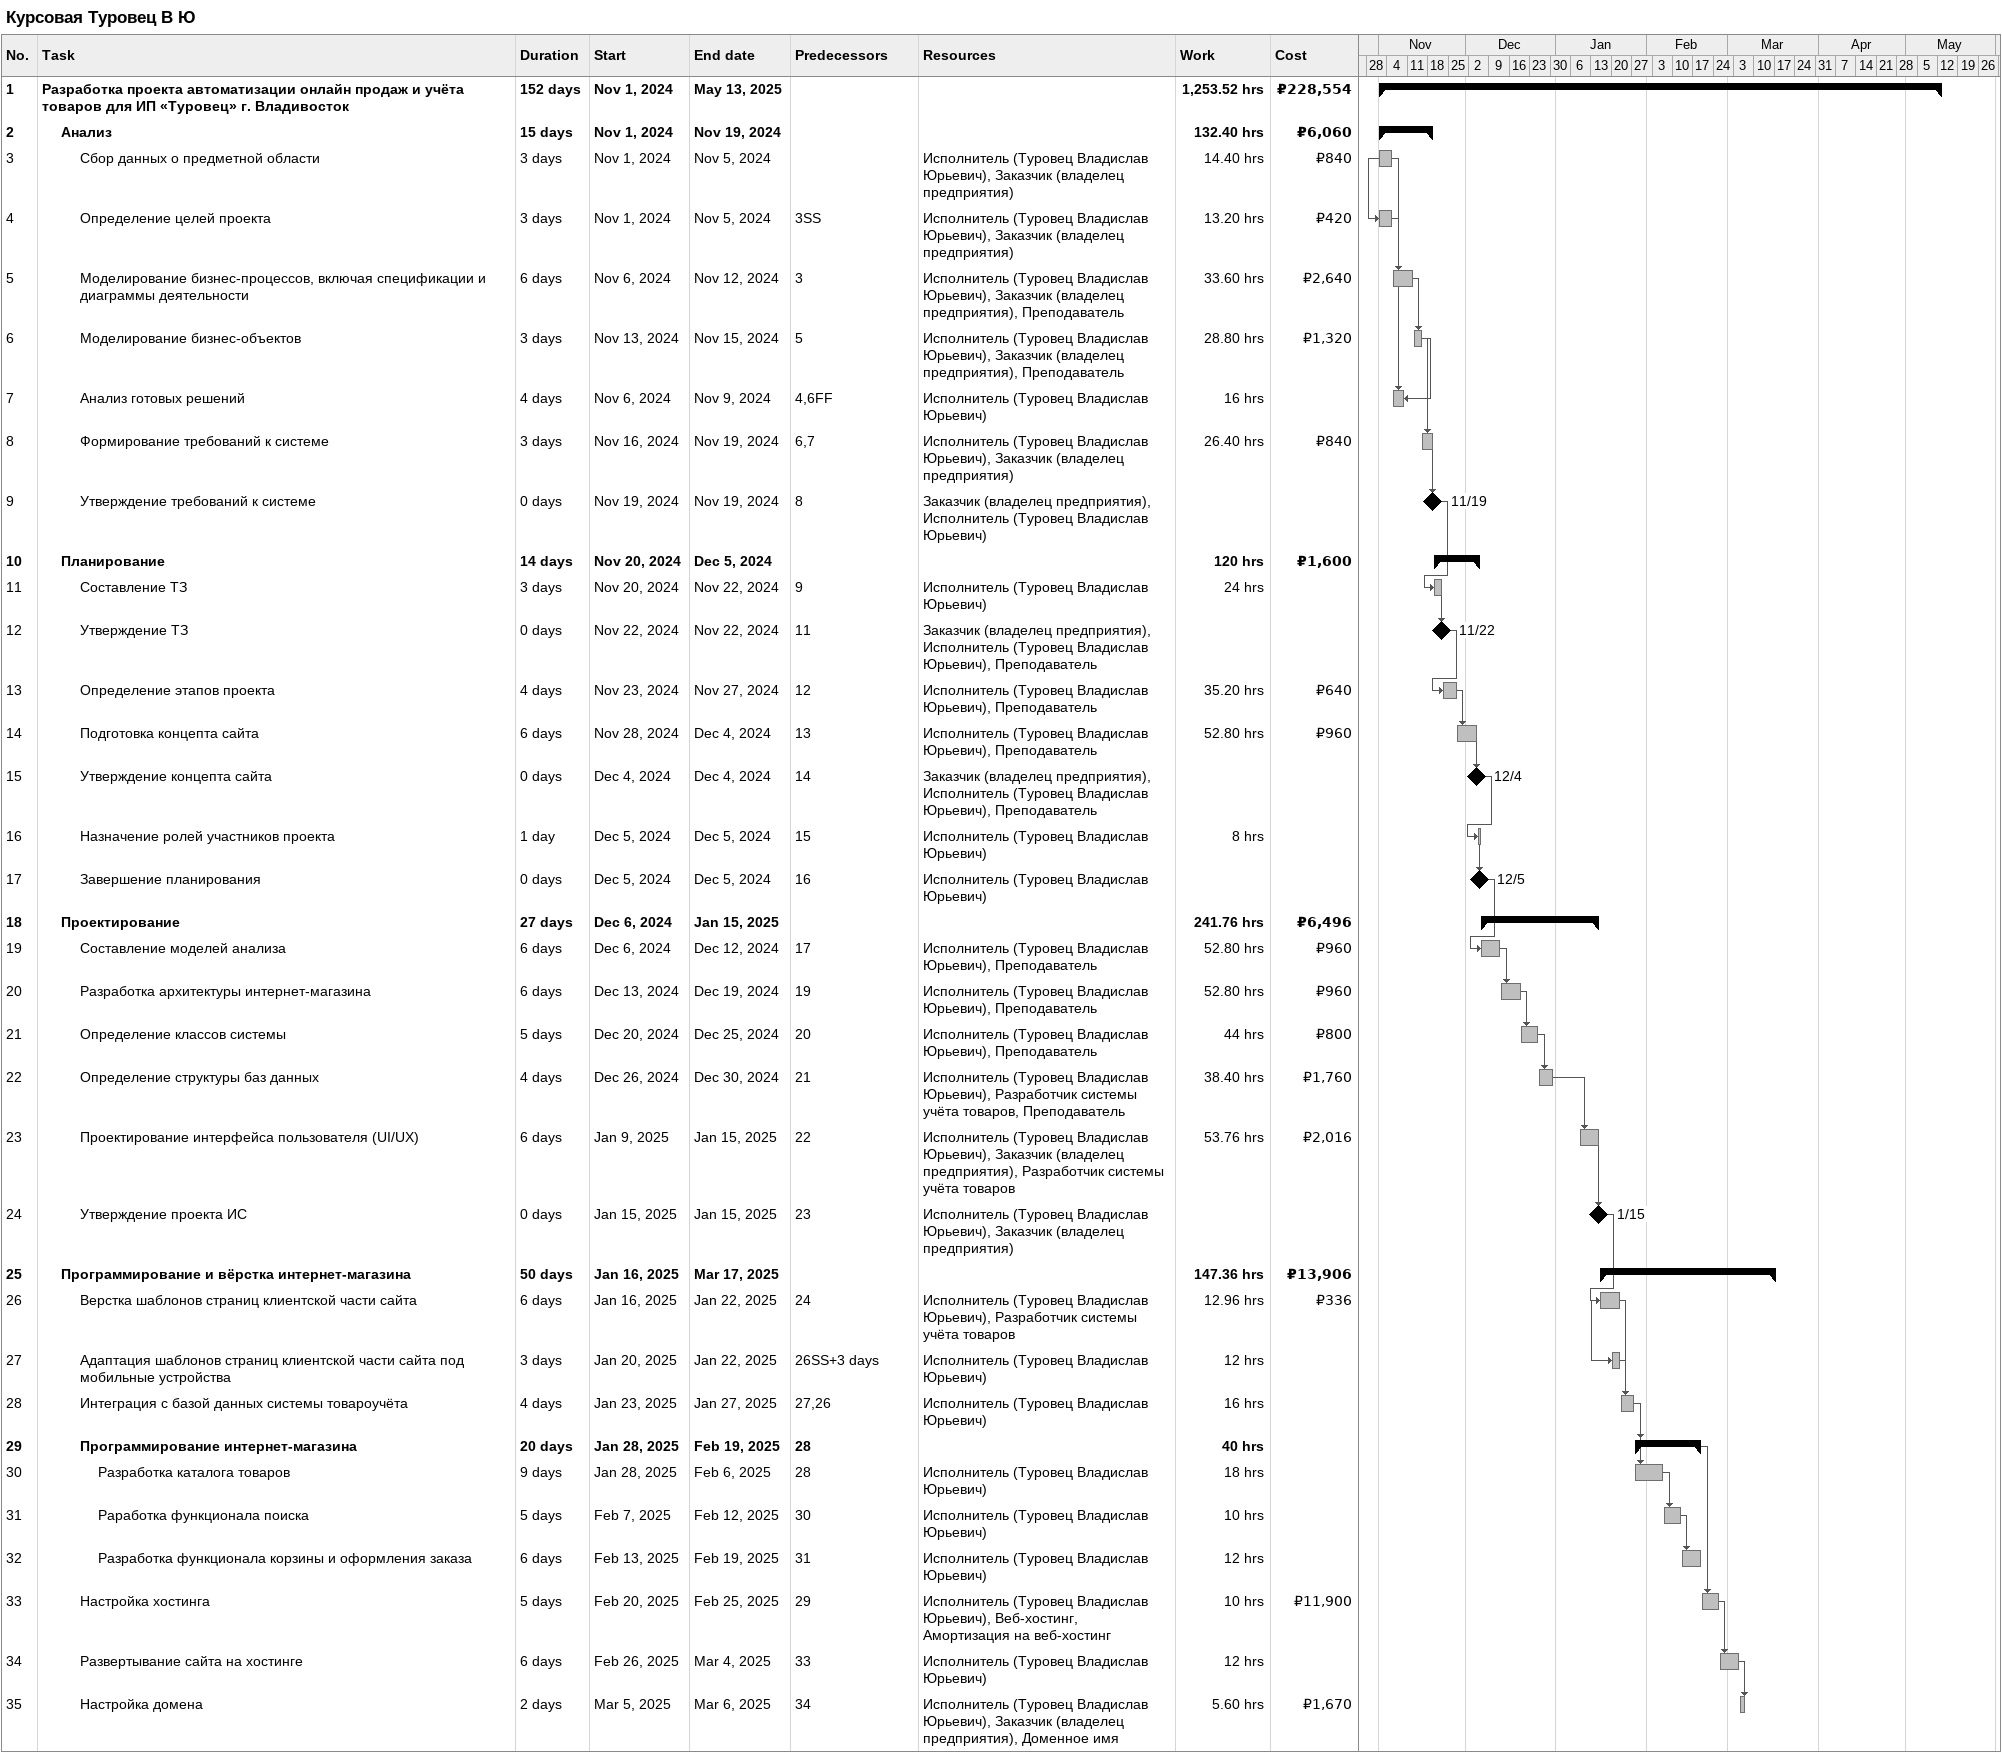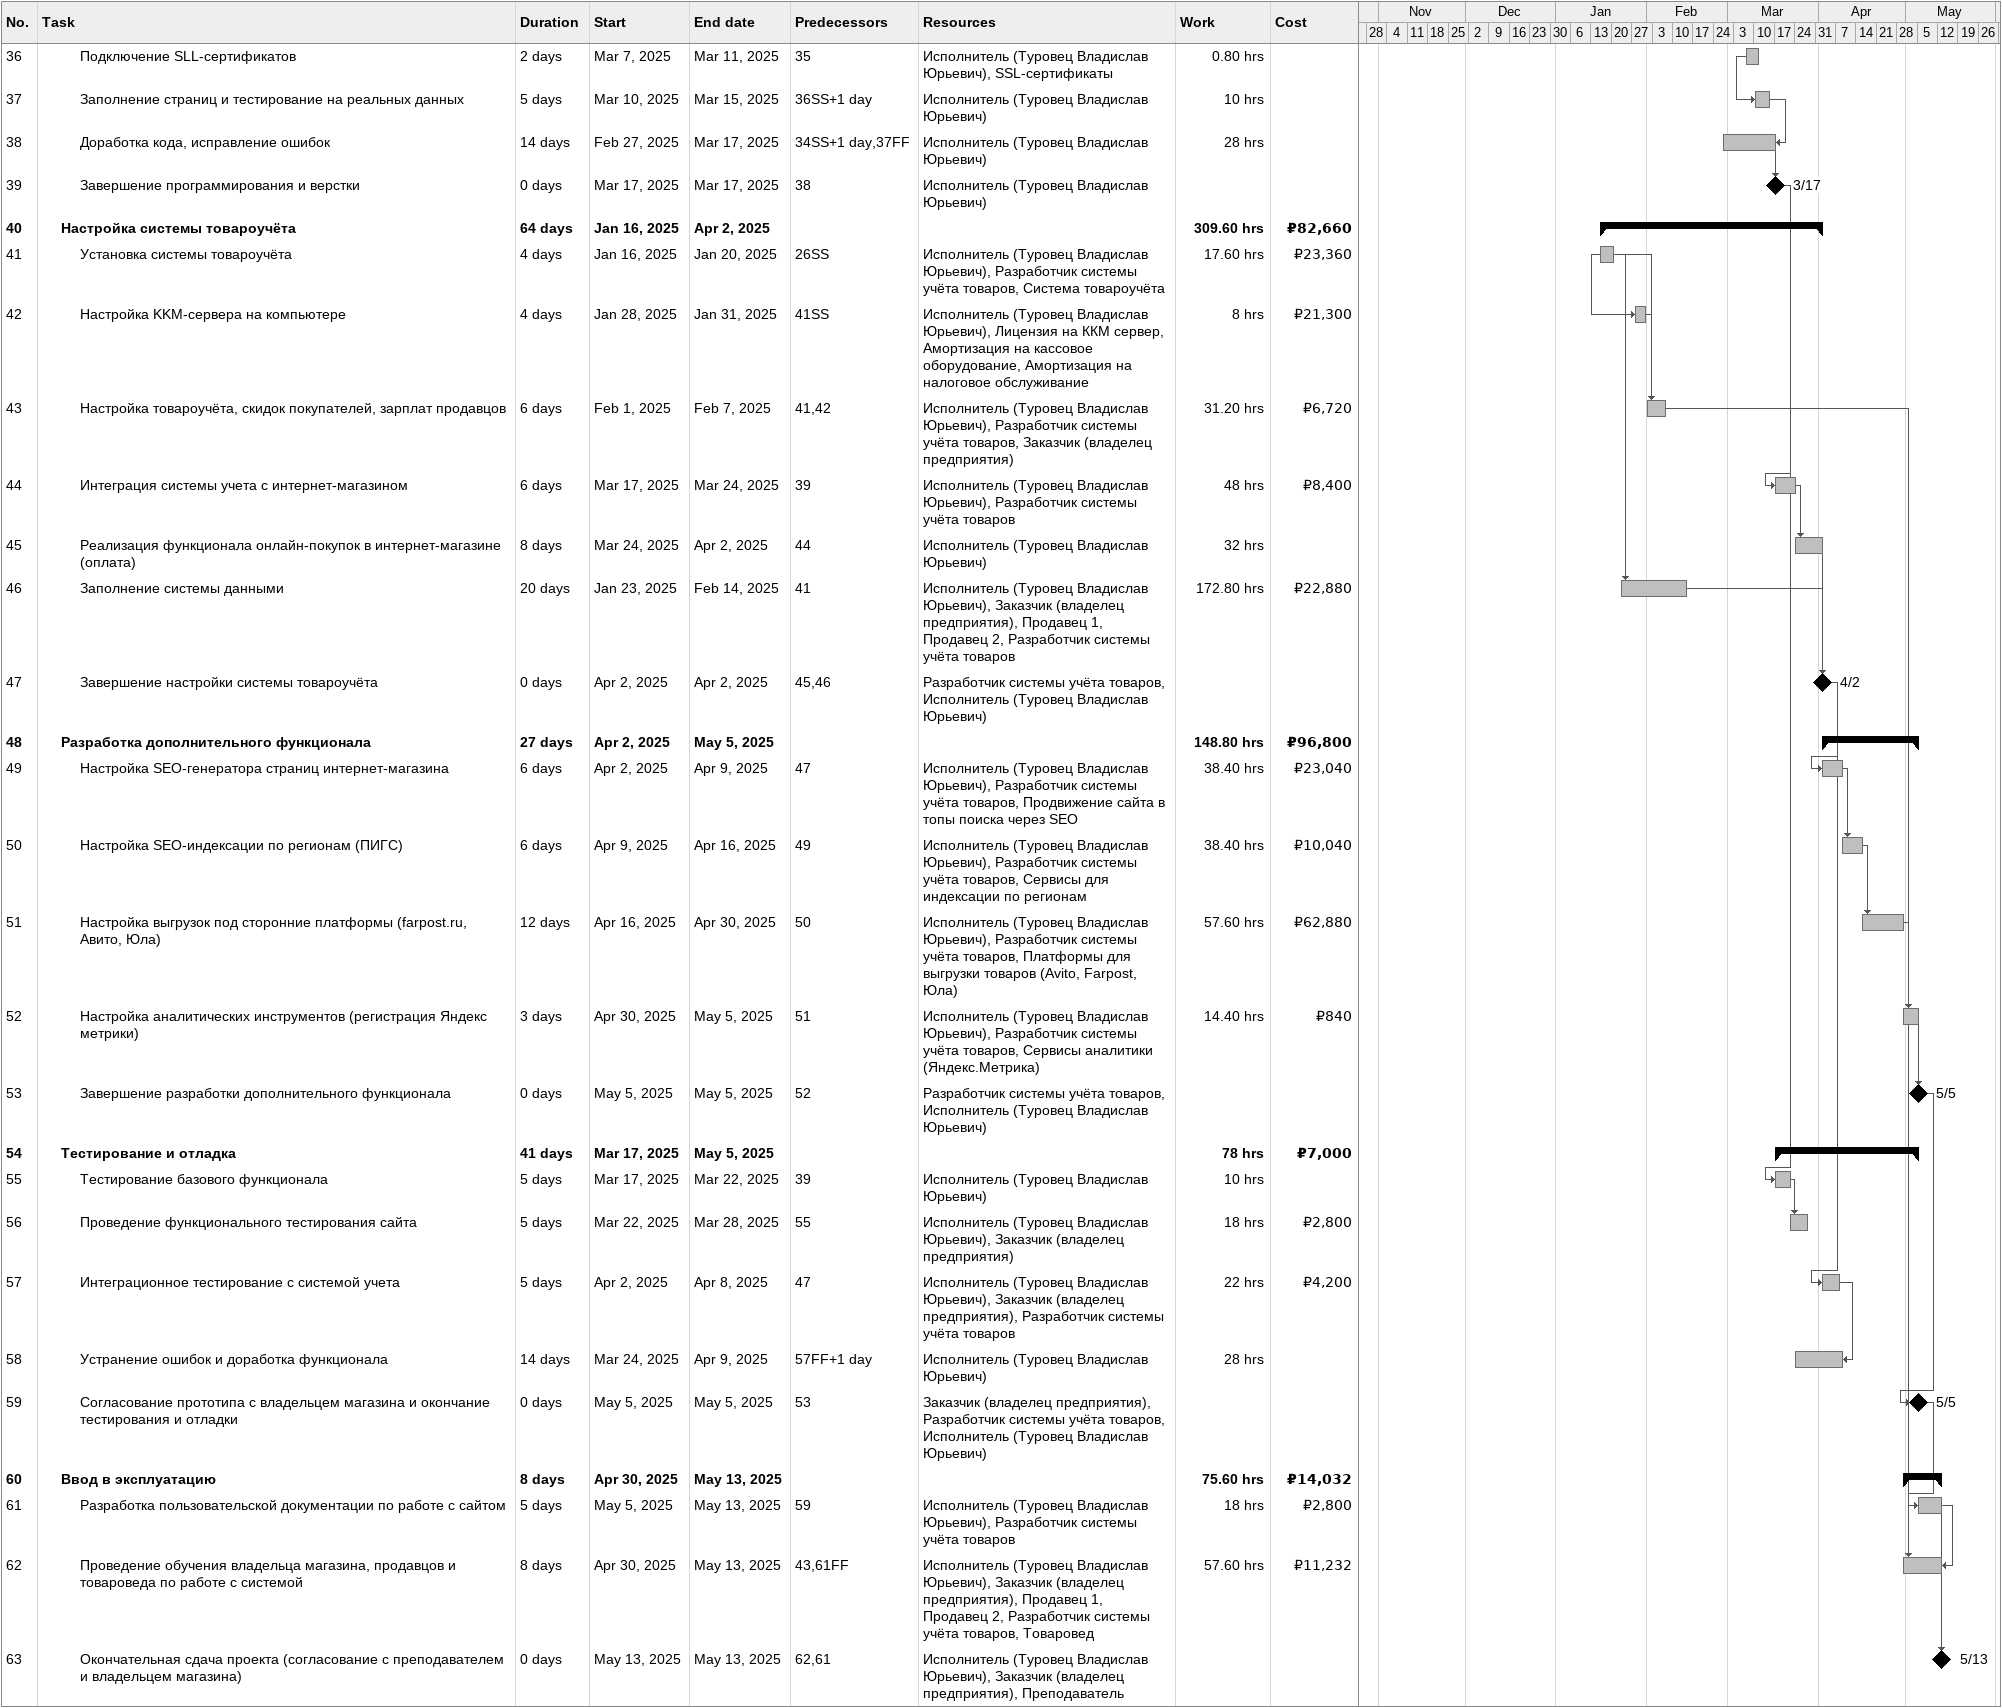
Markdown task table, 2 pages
Курсовая Туровец В Ю

| ID | Level | Task | Duration | Start | Finish | Predecessors | Resources | Work (h) | Cost (₽) |
|---|---|---|---|---|---|---|---|---|---|
| 1 | 1 | **Разработка проекта автоматизации онлайн продаж и учёта товаров для ИП «Туровец» г. Владивосток** | 152d | 2024-11-01 | 2025-05-13 |  |  | 1253.52 | 228554 |
| 2 | 2 | **Анализ** | 15d | 2024-11-01 | 2024-11-19 |  |  | 132.40 | 6060 |
| 3 | 3 | Сбор данных о предметной области | 3d | 2024-11-01 | 2024-11-05 |  | Исполнитель (Туровец Владислав Юрьевич), Заказчик (владелец предприятия) | 14.40 | 840 |
| 4 | 3 | Определение целей проекта | 3d | 2024-11-01 | 2024-11-05 | 3SS | Исполнитель (Туровец Владислав Юрьевич), Заказчик (владелец предприятия) | 13.20 | 420 |
| 5 | 3 | Моделирование бизнес-процессов, включая спецификации и диаграммы деятельности | 6d | 2024-11-06 | 2024-11-12 | 3 | Исполнитель (Туровец Владислав Юрьевич), Заказчик (владелец предприятия), Преподаватель | 33.60 | 2640 |
| 6 | 3 | Моделирование бизнес-объектов | 3d | 2024-11-13 | 2024-11-15 | 5 | Исполнитель (Туровец Владислав Юрьевич), Заказчик (владелец предприятия), Преподаватель | 28.80 | 1320 |
| 7 | 3 | Анализ готовых решений | 4d | 2024-11-06 | 2024-11-09 | 4, 6FF | Исполнитель (Туровец Владислав Юрьевич) | 16 |  |
| 8 | 3 | Формирование требований к системе | 3d | 2024-11-16 | 2024-11-19 | 6, 7 | Исполнитель (Туровец Владислав Юрьевич), Заказчик (владелец предприятия) | 26.40 | 840 |
| 9 | 3 | Утверждение требований к системе | 0d | 2024-11-19 | 2024-11-19 | 8 | Заказчик (владелец предприятия), Исполнитель (Туровец Владислав Юрьевич) |  |  |
| 10 | 2 | **Планирование** | 14d | 2024-11-20 | 2024-12-05 |  |  | 120 | 1600 |
| 11 | 3 | Составление ТЗ | 3d | 2024-11-20 | 2024-11-22 | 9 | Исполнитель (Туровец Владислав Юрьевич) | 24 |  |
| 12 | 3 | Утверждение ТЗ | 0d | 2024-11-22 | 2024-11-22 | 11 | Заказчик (владелец предприятия), Исполнитель (Туровец Владислав Юрьевич), Преподаватель |  |  |
| 13 | 3 | Определение этапов проекта | 4d | 2024-11-23 | 2024-11-27 | 12 | Исполнитель (Туровец Владислав Юрьевич), Преподаватель | 35.20 | 640 |
| 14 | 3 | Подготовка концепта сайта | 6d | 2024-11-28 | 2024-12-04 | 13 | Исполнитель (Туровец Владислав Юрьевич), Преподаватель | 52.80 | 960 |
| 15 | 3 | Утверждение концепта сайта | 0d | 2024-12-04 | 2024-12-04 | 14 | Заказчик (владелец предприятия), Исполнитель (Туровец Владислав Юрьевич), Преподаватель |  |  |
| 16 | 3 | Назначение ролей участников проекта | 1d | 2024-12-05 | 2024-12-05 | 15 | Исполнитель (Туровец Владислав Юрьевич) | 8 |  |
| 17 | 3 | Завершение планирования | 0d | 2024-12-05 | 2024-12-05 | 16 | Исполнитель (Туровец Владислав Юрьевич) |  |  |
| 18 | 2 | **Проектирование** | 27d | 2024-12-06 | 2025-01-15 |  |  | 241.76 | 6496 |
| 19 | 3 | Составление моделей анализа | 6d | 2024-12-06 | 2024-12-12 | 17 | Исполнитель (Туровец Владислав Юрьевич), Преподаватель | 52.80 | 960 |
| 20 | 3 | Разработка архитектуры интернет-магазина | 6d | 2024-12-13 | 2024-12-19 | 19 | Исполнитель (Туровец Владислав Юрьевич), Преподаватель | 52.80 | 960 |
| 21 | 3 | Определение классов системы | 5d | 2024-12-20 | 2024-12-25 | 20 | Исполнитель (Туровец Владислав Юрьевич), Преподаватель | 44 | 800 |
| 22 | 3 | Определение структуры баз данных | 4d | 2024-12-26 | 2024-12-30 | 21 | Исполнитель (Туровец Владислав Юрьевич), Разработчик системы учёта товаров, Преподаватель | 38.40 | 1760 |
| 23 | 3 | Проектирование интерфейса пользователя (UI/UX) | 6d | 2025-01-09 | 2025-01-15 | 22 | Исполнитель (Туровец Владислав Юрьевич), Заказчик (владелец предприятия), Разработчик системы учёта товаров | 53.76 | 2016 |
| 24 | 3 | Утверждение проекта ИС | 0d | 2025-01-15 | 2025-01-15 | 23 | Исполнитель (Туровец Владислав Юрьевич), Заказчик (владелец предприятия) |  |  |
| 25 | 2 | **Программирование и вёрстка интернет-магазина** | 50d | 2025-01-16 | 2025-03-17 |  |  | 147.36 | 13906 |
| 26 | 3 | Верстка шаблонов страниц клиентской части сайта | 6d | 2025-01-16 | 2025-01-22 | 24 | Исполнитель (Туровец Владислав Юрьевич), Разработчик системы учёта товаров | 12.96 | 336 |
| 27 | 3 | Адаптация шаблонов страниц клиентской части сайта под мобильные устройства | 3d | 2025-01-20 | 2025-01-22 | 26SS+3d | Исполнитель (Туровец Владислав Юрьевич) | 12 |  |
| 28 | 3 | Интеграция с базой данных системы товароучёта | 4d | 2025-01-23 | 2025-01-27 | 27, 26 | Исполнитель (Туровец Владислав Юрьевич) | 16 |  |
| 29 | 3 | **Программирование интернет-магазина** | 20d | 2025-01-28 | 2025-02-19 | 28 |  | 40 |  |
| 30 | 4 | Разработка каталога товаров | 9d | 2025-01-28 | 2025-02-06 | 28 | Исполнитель (Туровец Владислав Юрьевич) | 18 |  |
| 31 | 4 | Раработка функционала поиска | 5d | 2025-02-07 | 2025-02-12 | 30 | Исполнитель (Туровец Владислав Юрьевич) | 10 |  |
| 32 | 4 | Разработка функционала корзины и оформления заказа | 6d | 2025-02-13 | 2025-02-19 | 31 | Исполнитель (Туровец Владислав Юрьевич) | 12 |  |
| 33 | 3 | Настройка хостинга | 5d | 2025-02-20 | 2025-02-25 | 29 | Исполнитель (Туровец Владислав Юрьевич), Веб-хостинг, Амортизация на веб-хостинг | 10 | 11900 |
| 34 | 3 | Развертывание сайта на хостинге | 6d | 2025-02-26 | 2025-03-04 | 33 | Исполнитель (Туровец Владислав Юрьевич) | 12 |  |
| 35 | 3 | Настройка домена | 2d | 2025-03-05 | 2025-03-06 | 34 | Исполнитель (Туровец Владислав Юрьевич), Заказчик (владелец предприятия), Доменное имя | 5.60 | 1670 |
| 36 | 3 | Подключение SLL-сертификатов | 2d | 2025-03-07 | 2025-03-11 | 35 | Исполнитель (Туровец Владислав Юрьевич), SSL-сертификаты | 0.80 |  |
| 37 | 3 | Заполнение страниц и тестирование на реальных данных | 5d | 2025-03-10 | 2025-03-15 | 36SS+1d | Исполнитель (Туровец Владислав Юрьевич) | 10 |  |
| 38 | 3 | Доработка кода, исправление ошибок | 14d | 2025-02-27 | 2025-03-17 | 34SS+1d, 37FF | Исполнитель (Туровец Владислав Юрьевич) | 28 |  |
| 39 | 3 | Завершение программирования и верстки | 0d | 2025-03-17 | 2025-03-17 | 38 | Исполнитель (Туровец Владислав Юрьевич) |  |  |
| 40 | 2 | **Настройка системы товароучёта** | 64d | 2025-01-16 | 2025-04-02 |  |  | 309.60 | 82660 |
| 41 | 3 | Установка системы товароучёта | 4d | 2025-01-16 | 2025-01-20 | 26SS | Исполнитель (Туровец Владислав Юрьевич), Разработчик системы учёта товаров, Система товароучёта | 17.60 | 23360 |
| 42 | 3 | Настройка KKM-сервера на компьютере | 4d | 2025-01-28 | 2025-01-31 | 41SS | Исполнитель (Туровец Владислав Юрьевич), Лицензия на ККМ сервер, Амортизация на кассовое оборудование, Амортизация на налоговое обслуживание | 8 | 21300 |
| 43 | 3 | Настройка товароучёта, скидок покупателей, зарплат продавцов | 6d | 2025-02-01 | 2025-02-07 | 41, 42 | Исполнитель (Туровец Владислав Юрьевич), Разработчик системы учёта товаров, Заказчик (владелец предприятия) | 31.20 | 6720 |
| 44 | 3 | Интеграция системы учета с интернет-магазином | 6d | 2025-03-17 | 2025-03-24 | 39 | Исполнитель (Туровец Владислав Юрьевич), Разработчик системы учёта товаров | 48 | 8400 |
| 45 | 3 | Реализация функционала онлайн-покупок в интернет-магазине (оплата) | 8d | 2025-03-24 | 2025-04-02 | 44 | Исполнитель (Туровец Владислав Юрьевич) | 32 |  |
| 46 | 3 | Заполнение системы данными | 20d | 2025-01-23 | 2025-02-14 | 41 | Исполнитель (Туровец Владислав Юрьевич), Заказчик (владелец предприятия), Продавец 1, Продавец 2, Разработчик системы учёта товаров | 172.80 | 22880 |
| 47 | 3 | Завершение настройки системы товароучёта | 0d | 2025-04-02 | 2025-04-02 | 45, 46 | Разработчик системы учёта товаров, Исполнитель (Туровец Владислав Юрьевич) |  |  |
| 48 | 2 | **Разработка дополнительного функционала** | 27d | 2025-04-02 | 2025-05-05 |  |  | 148.80 | 96800 |
| 49 | 3 | Настройка SEO-генератора страниц интернет-магазина | 6d | 2025-04-02 | 2025-04-09 | 47 | Исполнитель (Туровец Владислав Юрьевич), Разработчик системы учёта товаров, Продвижение сайта в топы поиска через SEO | 38.40 | 23040 |
| 50 | 3 | Настройка SEO-индексации по регионам (ПИГС) | 6d | 2025-04-09 | 2025-04-16 | 49 | Исполнитель (Туровец Владислав Юрьевич), Разработчик системы учёта товаров, Сервисы для индексации по регионам | 38.40 | 10040 |
| 51 | 3 | Настройка выгрузок под сторонние платформы (farpost.ru, Авито, Юла) | 12d | 2025-04-16 | 2025-04-30 | 50 | Исполнитель (Туровец Владислав Юрьевич), Разработчик системы учёта товаров, Платформы для выгрузки товаров (Avito, Farpost, Юла) | 57.60 | 62880 |
| 52 | 3 | Настройка аналитических инструментов (регистрация Яндекс метрики) | 3d | 2025-04-30 | 2025-05-05 | 51 | Исполнитель (Туровец Владислав Юрьевич), Разработчик системы учёта товаров, Сервисы аналитики (Яндекс.Метрика) | 14.40 | 840 |
| 53 | 3 | Завершение разработки дополнительного функционала | 0d | 2025-05-05 | 2025-05-05 | 52 | Разработчик системы учёта товаров, Исполнитель (Туровец Владислав Юрьевич) |  |  |
| 54 | 2 | **Тестирование и отладка** | 41d | 2025-03-17 | 2025-05-05 |  |  | 78 | 7000 |
| 55 | 3 | Тестирование базового функционала | 5d | 2025-03-17 | 2025-03-22 | 39 | Исполнитель (Туровец Владислав Юрьевич) | 10 |  |
| 56 | 3 | Проведение функционального тестирования сайта | 5d | 2025-03-22 | 2025-03-28 | 55 | Исполнитель (Туровец Владислав Юрьевич), Заказчик (владелец предприятия) | 18 | 2800 |
| 57 | 3 | Интеграционное тестирование с системой учета | 5d | 2025-04-02 | 2025-04-08 | 47 | Исполнитель (Туровец Владислав Юрьевич), Заказчик (владелец предприятия), Разработчик системы учёта товаров | 22 | 4200 |
| 58 | 3 | Устранение ошибок и доработка функционала | 14d | 2025-03-24 | 2025-04-09 | 57FF+1d | Исполнитель (Туровец Владислав Юрьевич) | 28 |  |
| 59 | 3 | Согласование прототипа с владельцем магазина и окончание тестирования и отладки | 0d | 2025-05-05 | 2025-05-05 | 53 | Заказчик (владелец предприятия), Разработчик системы учёта товаров, Исполнитель (Туровец Владислав Юрьевич) |  |  |
| 60 | 2 | **Ввод в эксплуатацию** | 8d | 2025-04-30 | 2025-05-13 |  |  | 75.60 | 14032 |
| 61 | 3 | Разработка пользовательской документации по работе с сайтом | 5d | 2025-05-05 | 2025-05-13 | 59 | Исполнитель (Туровец Владислав Юрьевич), Разработчик системы учёта товаров | 18 | 2800 |
| 62 | 3 | Проведение обучения владельца магазина, продавцов и товароведа по работе с системой | 8d | 2025-04-30 | 2025-05-13 | 43, 61FF | Исполнитель (Туровец Владислав Юрьевич), Заказчик (владелец предприятия), Продавец 1, Продавец 2, Разработчик системы учёта товаров, Товаровед | 57.60 | 11232 |
| 63 | 3 | Окончательная сдача проекта (согласование с преподавателем и владельцем магазина) | 0d | 2025-05-13 | 2025-05-13 | 62, 61 | Исполнитель (Туровец Владислав Юрьевич), Заказчик (владелец предприятия), Преподаватель |  |  |
